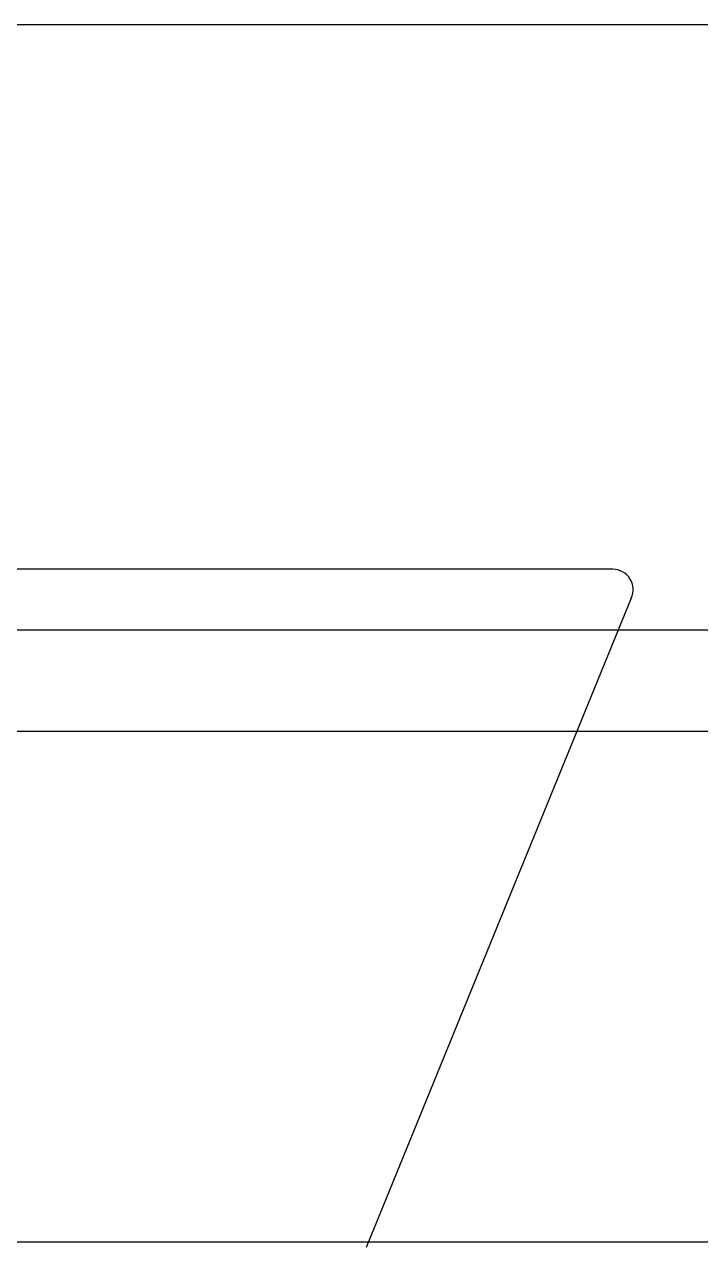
# Model space of a CAD drawing. Header units: millimetres. Extents: x 555 to 100215, y 750 to 17024.
# Drawn here: x 83522.5 to 83689.1, y 2276.6 to 2577.9 of the extents above; entities that cross this region are included whole.
import ezdxf

# ---------------------------------------------------------------- set-up
doc = ezdxf.new("R2010")
doc.units = ezdxf.units.MM
doc.layers.add('ELE', color=7, linetype='Continuous')

# ---------------------------------------------------------------- blocks, each defined once
blk = doc.blocks.new('zw$606B')
at = {"layer": 'ELE', "color": 6}
for p, q in [((972.31, 791.84, 0), (730.16, 791.84, 0)), ((976.84, 784.73, 0), (911.51, 624.73, 0)), ((1435.33, 776.84, 0), (25, 776.84, 0)), ((1460.33, 751.84, 0), (0, 751.84, 0))]:
    blk.add_line(p, q, dxfattribs=at)
blk.add_arc((972.31, 786.84, 0), 5, 334.9831, 90, dxfattribs=at)

msp = doc.modelspace()

# ---------------------------------------------------------------- linework, layer by layer
at = {"color": 8}
for p, q in [((82695.2, 2577.95, 0), (86615.2, 2577.95, 0)), ((82695.2, 2277.95, 0), (86615.2, 2277.95, 0))]:
    msp.add_line(p, q, dxfattribs=at)

# ---------------------------------------------------------------- next in the draw order: block references
msp.add_blockref('zw$606B', (82695.2, 1651.86, 0))

doc.saveas('drawing.dxf')
